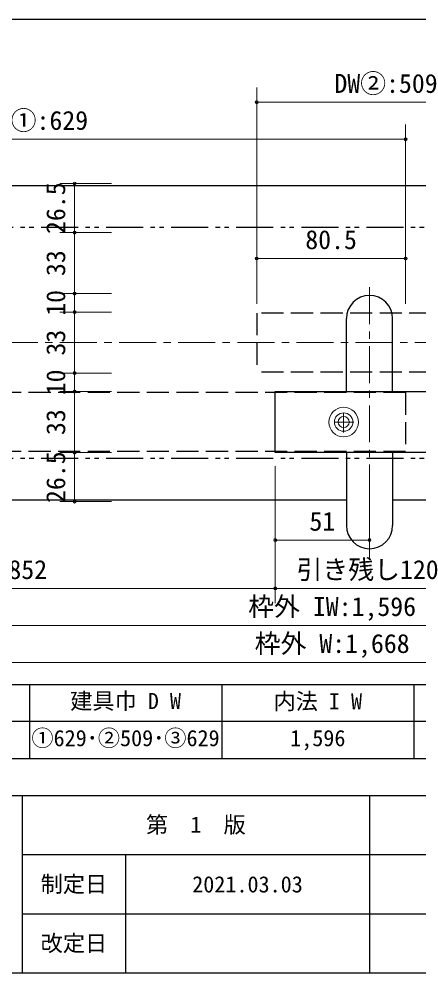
# Model space of a CAD drawing. Units: millimetres at full size. Extents: x -800 to 800, y -560 to 560.
# Drawn here: x -478 to -261, y -560 to -44 of the extents above; entities that cross this region are included whole.
import ezdxf
from ezdxf.enums import TextEntityAlignment as Align

# ---------------------------------------------------------------- set-up
doc = ezdxf.new("R2010")
doc.units = ezdxf.units.MM
doc.header["$LTSCALE"] = 4
doc.header["$PDMODE"] = 32
doc.header["$PDSIZE"] = 1.6
for name, pattern in [('CHAIN1', [8, 5, -1, 1, -1]), ('DASHED3', [4, 3, -1]), ('DOUBLE_CHAIN1', [8.8, 5, -1, 0.6, -0.6, 0.6, -1])]:
    doc.linetypes.add(name, pattern=pattern)
doc.layers.add('0-0', color=7, linetype='Continuous', lineweight=25)
doc.layers.add('2-0', color=4, linetype='Continuous', lineweight=9)
doc.styles.add('ＭＳ ゴシック', font='')
doc.styles.get('ＭＳ ゴシック').set_extended_font_data('MS Gothic')

msp = doc.modelspace()

# ---------------------------------------------------------------- linework, layer by layer
at = {"layer": '0-0'}
for p, q in [((-780, -44), (152, -44)), ((-780, -404), (152, -404)), ((-472, -404), (-472, -444)), ((-368, -404), (-368, -444)), ((-264, -404), (-264, -444)), ((152, -424), (-780, -424)), ((-800, -464), (800, -464)), ((-476, -464), (-476, -560)), ((-288, -464), (-288, -560)), ((-476, -496), (800, -496)), ((-420, -496), (-420, -560)), ((-476, -528), (24, -528)), ((-800, -560), (800, -560))]:
    msp.add_line(p, q, dxfattribs=at)
msp.add_lwpolyline([(-780, -44), (-780, -444), (152, -444)], dxfattribs=at)
at = {"layer": '2-0'}
for p, q in [((-349.053, -81.011), (-349.053, -173.516)), ((-349.053, -89.011), (-158.551, -89.011)), ((-268.552, -101.011), (-268.552, -173.516)), ((-667.797, -109.011), (-268.552, -109.011)), ((-455.626, -133.014), (-427.626, -133.014)), ((-447.626, -159.519), (-447.626, -133.014)), ((-455.626, -159.519), (-427.626, -159.519)), ((-447.626, -192.519), (-447.626, -159.519)), ((-349.053, -165.516), (-349.053, -198.016)), ((-268.552, -165.516), (-268.552, -198.016)), ((-349.053, -173.516), (-268.552, -173.516)), ((-455.626, -192.519), (-427.626, -192.519)), ((-447.626, -202.519), (-447.626, -192.519)), ((-455.626, -202.519), (-427.626, -202.519)), ((-447.626, -235.519), (-447.626, -202.519)), ((-455.626, -235.519), (-427.626, -235.519)), ((-447.626, -245.527), (-447.626, -235.519)), ((-455.626, -245.527), (-427.626, -245.527)), ((-447.626, -278.53), (-447.626, -245.527)), ((-302.051, -256.937), (-302.051, -267.586)), ((-307.124, -262.009), (-296.479, -262.009)), ((-455.626, -278.53), (-427.626, -278.53)), ((-447.626, -305.027), (-447.626, -278.53)), ((-339.052, -333.867), (-339.052, -285.852)), ((-288.052, -333.867), (-288.052, -285.852)), ((-455.626, -305.027), (-427.626, -305.027)), ((-339.052, -359.999), (-339.052, -309.003)), ((-339.052, -325.867), (-288.052, -325.867)), ((-662.797, -351.999), (-339.052, -351.999)), ((-339.052, -351.999), (-239.052, -351.999)), ((-662.797, -371.999), (46.449, -371.999)), ((-698.796, -391.999), (82.449, -391.999))]:
    msp.add_line(p, q, dxfattribs=at)
at = {"layer": '2-0', "color": 7, "lineweight": 25}
for p, q in [((-500.924, -134.011), (-12.554, -134.011)), ((-300.552, -245.527), (-300.552, -206.027)), ((-275.552, -245.527), (-275.552, -206.027)), ((-339.052, -245.512), (-116.054, -245.512)), ((-339.052, -278.512), (-339.052, -245.512)), ((-49.055, -278.512), (-339.052, -278.512)), ((-300.552, -278.53), (-300.552, -318.028)), ((-275.552, -278.53), (-275.552, -318.028)), ((-500.924, -304.013), (-300.551, -304.013)), ((-275.553, -304.013), (46.449, -304.013))]:
    msp.add_line(p, q, dxfattribs=at)
at = {"layer": '2-0', "color": 7, "linetype": 'DOUBLE_CHAIN1', "lineweight": 25}
for p, q in [((-500.924, -156.509), (46.449, -156.509)), ((-500.924, -281.507), (46.449, -281.507))]:
    msp.add_line(p, q, dxfattribs=at)
at = {"layer": '2-0', "linetype": 'CHAIN1'}
for p, q in [((-288.052, -188.962), (-288.052, -336.602)), ((12.449, -219.01), (-500.924, -219.01))]:
    msp.add_line(p, q, dxfattribs=at)
at = {"layer": '2-0', "color": 7, "linetype": 'DASHED3', "lineweight": 25}
for p, q in [((-349.053, -203.013), (-349.053, -235.013)), ((-158.551, -203.013), (-349.053, -203.013)), ((-158.551, -235.013), (-349.053, -235.013)), ((-268.552, -246.009), (-500.924, -246.009)), ((-268.552, -246.009), (-268.552, -278.011)), ((-268.552, -278.011), (-500.924, -278.011))]:
    msp.add_line(p, q, dxfattribs=at)
at = {"layer": '2-0'}
for centre, radius in [((-302.051, -262.009), 8.001), ((-302.051, -262.009), 5.001), ((-302.053, -262.009), 2.999)]:
    msp.add_circle(centre, radius, dxfattribs=at)
at = {"layer": '2-0', "color": 7, "lineweight": 25}
for centre, start, end in [((-288.052, -206.027), 0, 180), ((-288.052, -318.011), 180, 0)]:
    msp.add_arc(centre, 12.5, start, end, dxfattribs=at)
at = {"layer": '2-0'}
for p in [(-349.053, -89.011), (-268.552, -109.011), (-447.626, -133.014), (-447.626, -159.519), (-349.053, -173.516), (-268.552, -173.516), (-447.626, -192.519), (-447.626, -202.519), (-447.626, -235.519), (-447.626, -245.527), (-447.626, -278.53), (-447.626, -305.027), (-339.052, -325.867), (-288.052, -325.867), (-339.052, -351.999)]:
    msp.add_point(p, dxfattribs=at)

# ---------------------------------------------------------------- texts
at = {"layer": '0-0', "style": 'ＭＳ ゴシック'}
for s, p in [('建具巾 D W', (-450, -419.918)), ('内法 I W', (-340, -420.108)), ('①629･②509･③629', (-471, -440)), ('1,596', (-331, -440)), ('第\u30001\u3000版', (-409, -486.85)), ('制定日', (-466, -518.955)), ('2021.03.03', (-384, -519.107)), ('改定日', (-466, -550.955))]:
    msp.add_text(s, height=8.798, dxfattribs=at).set_placement(p, align=Align.BOTTOM_LEFT)
at = {"layer": '2-0', "color": 7, "style": 'ＭＳ ゴシック'}
for s, p in [('DW②:509', (-307.049, -87.011)), ('DW①:629', (-496.174, -107.011)), ('80.5', (-322.802, -171.516)), ('51', (-320.552, -323.867)), ('有効開口852', (-539.425, -349.999)), ('引き残し120', (-327.552, -349.999)), ('枠外 IW:1,596', (-353.674, -369.999)), ('枠外 W:1,668', (-350.173, -389.999))]:
    msp.add_text(s, height=10.26, dxfattribs=at).set_placement(p, align=Align.BOTTOM_LEFT)
for s, p in [('26.5', (-449.626, -160.267)), ('33', (-449.626, -183.019)), ('10', (-449.626, -204.519)), ('33', (-449.626, -226.019)), ('10', (-449.626, -247.523)), ('33', (-449.626, -269.029)), ('26.5', (-449.626, -305.779))]:
    msp.add_text(s, height=10.26, rotation=90, dxfattribs=at).set_placement(p, align=Align.BOTTOM_LEFT)

doc.saveas('drawing.dxf')
